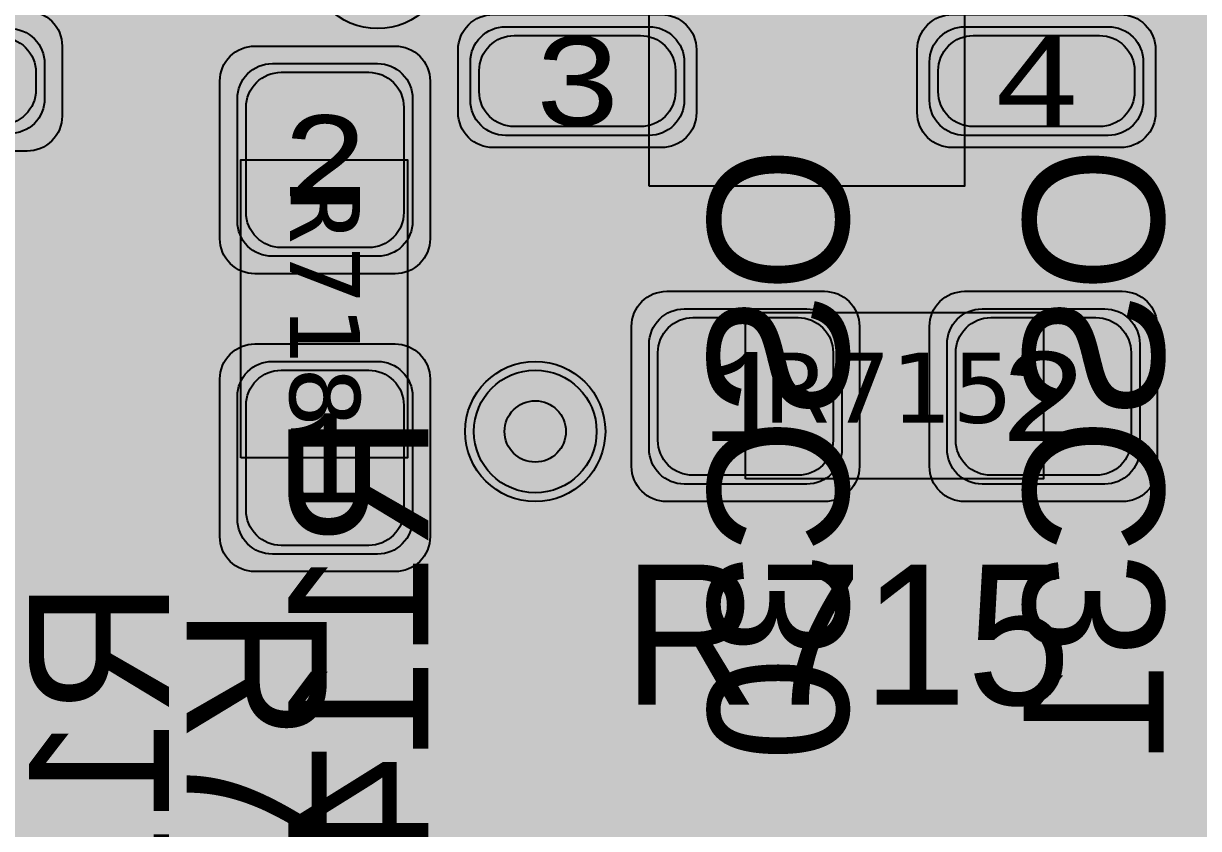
# Model space of a CAD drawing. Extents: x -28 to 199, y -61 to 255.
# Drawn here: x 127.28 to 133.99, y 154.53 to 159.13 of the extents above; entities that cross this region are included whole.
import ezdxf
from ezdxf.enums import TextEntityAlignment as Align

# ---------------------------------------------------------------- set-up
doc = ezdxf.new("R2010")
doc.units = 0
doc.header["$MEASUREMENT"] = 0
for name, color, linetype in [('ASSEMBLY_OUTLINES_TOP', 102, 'CONTINUOUS'), ('ASSEMBLY_PART_NUMBERS_BTM', 191, 'CONTINUOUS'), ('ASSEMBLY_PART_NUMBERS_TOP', 102, 'CONTINUOUS'), ('ASSEMBLY_REF_DES_BTM', 191, 'CONTINUOUS'), ('ASSEMBLY_REF_DES_TOP', 102, 'CONTINUOUS'), ('DRILL_DRAWING', 21, 'CONTINUOUS'), ('GENERATED_SILKSCREEN_BTM', 255, 'CONTINUOUS'), ('GENERATED_SILKSCREEN_TOP', 140, 'CONTINUOUS'), ('PART_PADS_SMD_TOP', 150, 'CONTINUOUS'), ('PIN_NUMBERS_BTM', 8, 'CONTINUOUS'), ('PIN_NUMBERS_TOP', 8, 'CONTINUOUS'), ('PLACEMENT_OUTLINES_TOP', 130, 'CONTINUOUS'), ('PLANE_DATA_LAYER_TOP', 150, 'CONTINUOUS'), ('PLANE_SHAPES_LAYER_2', 230, 'CONTINUOUS'), ('PLANE_SHAPES_LAYER_3', 81, 'CONTINUOUS'), ('PLANE_SHAPES_LAYER_TOP', 150, 'CONTINUOUS'), ('SILKSCREEN_OUTLINES_TOP', 150, 'CONTINUOUS'), ('SILKSCREEN_REF_DES_BTM', 211, 'CONTINUOUS'), ('SILKSCREEN_REF_DES_TOP', 150, 'CONTINUOUS'), ('SOLDERMASK_PADS_TOP', 180, 'CONTINUOUS'), ('SOLDERPASTE_PADS_TOP', 180, 'CONTINUOUS'), ('TRACES_LAYER_2', 230, 'CONTINUOUS'), ('TRACES_LAYER_BOTTOM', 10, 'CONTINUOUS'), ('TRACES_LAYER_TOP', 150, 'CONTINUOUS'), ('VIA_HOLES_LAYER_2', 30, 'CONTINUOUS'), ('VIA_HOLES_LAYER_3', 30, 'CONTINUOUS'), ('VIA_HOLES_LAYER_BOTTOM', 30, 'CONTINUOUS'), ('VIA_HOLES_LAYER_TOP', 30, 'CONTINUOUS'), ('VIA_PADS_LAYER_2', 230, 'CONTINUOUS'), ('VIA_PADS_LAYER_3', 81, 'CONTINUOUS'), ('VIA_PADS_LAYER_BOTTOM', 10, 'CONTINUOUS'), ('VIA_PADS_LAYER_TOP', 150, 'CONTINUOUS')]:
    doc.layers.add(name, color=color, linetype=linetype)
doc.styles.add('COURIER_NEW', font='COUR.TTF')
doc.styles.add('VERDANA', font='verdana.TTF')
doc.styles.add('VERIBEST_GERBER_0', font='txt')

msp = doc.modelspace()

# ---------------------------------------------------------------- hatches: boundary and pattern name
at = {"layer": 'PLANE_DATA_LAYER_TOP'}
h = msp.add_hatch(color=256, dxfattribs=at)
h.paths.add_polyline_path([(133, 153.853893, -0.1385740107174842), (132.988731, 153.814013, 0.2825710428868531), (132.988731, 153.185987, -0.1385740107174842), (133, 153.146107), (133, 152.850505, -0.198909955685367), (132.977682, 152.796624), (132.047111, 151.866053, 0.1989122151386141), (131.900664, 151.5125), (131.900664, 149.0762, -0.414213562373095), (131.824464, 149), (116.917122, 149, -0.414213562373095), (116.840922, 149.0762), (116.840922, 149.076201, -0.1989099556853327), (116.86324, 149.130082), (120.011716, 152.278558, -0.2121765103081674), (120.069475, 152.300777, 2.5994044520858672), (119.500777, 152.869475, -0.0127260232625864), (119.500876, 152.865598), (119.500876, 152.865597, -0.1989099556854013), (119.478558, 152.811716), (116.06616, 149.399318, -0.1989133663344485), (116.012278, 149.377), (114.8262, 149.377, -0.414213562373095), (114.75, 149.4532), (114.75, 149.885279, -0.1989099556853327), (114.772318, 149.93916), (117.211716, 152.378558, -0.2121765103082757), (117.269475, 152.400777, 2.5994044520858672), (116.700777, 152.969475, -0.012726023262584), (116.700876, 152.965598), (116.700876, 152.965597, -0.1989099556853327), (116.678558, 152.911716), (114.880082, 151.11324, -0.6681819935815162), (114.75, 151.167121), (114.75, 155.5988, -0.414213562373095), (114.8262, 155.675), (115.246078, 155.675, -0.1860894746345807), (115.29723, 155.65528, 0.1771017640591394), (115.679123, 155.500363, -0.3837047465437007), (115.752483, 155.429575, 0.9653635895788941), (117.75, 155.499999), (117.75, 155.5, 0.4499914754165076), (116.6297, 156.492737, -0.678160657795134), (116.561875, 156.617022, 0.1458601094872009), (116.696178, 156.932387, -0.381510988498814), (116.771893, 157), (121.010758, 157, -0.5383921361414895), (121.080801, 156.893793, 1.2260197911428208), (123, 156.5), (123, 156.500003, 0.0155953760003394), (122.998055, 156.562339, -0.0155850900867968), (122.997907, 156.567086), (122.997907, 156.56709, -0.6681819935816116), (123.127989, 156.620971), (125.050682, 154.698278, -0.1989099556853327), (125.073, 154.644397), (125.073, 153.551853, -0.2121757463619228), (125.04787, 153.4953, 0.2121743865971751), (124.85, 153.050001), (124.85, 153.05, 0.9999999999999999), (126.05, 153.05), (126.05, 153.050001, 0.2121743865971751), (125.85213, 153.4953, -0.212175746361959), (125.827, 153.551853), (125.827, 154.685964, -0.1107558287851341), (125.834298, 154.718505, 0.110755040111671), (125.875, 154.899999), (125.875, 154.9, 0.1989121882725186), (125.75052, 155.20052), (124.081122, 156.869918, -0.1989099556853327), (124.058804, 156.923799), (124.058804, 156.9238, -0.414213562373095), (124.135004, 157), (125.760758, 157, -0.5383921361414895), (125.830801, 156.893793, 1.5163124244314565), (127.669199, 156.893793, -0.5383921361414894), (127.739242, 157), (128.1738, 157, -0.414213562373095), (128.25, 156.9238), (128.25, 156.3, 0.414213562373095), (128.7, 155.85), (129.3, 155.85, 0.414213562373095), (129.75, 156.3), (129.75, 156.9238, -0.414213562373095), (129.8262, 157), (130.5238, 157, -0.414213562373095), (130.6, 156.9238), (130.6, 156.7, 0.414213562373095), (131.05, 156.25), (131.75, 156.25, 0.3241649784330002), (132.177594, 156.559774, -0.7244577928817454), (132.322406, 156.559774, 0.3241649784330001), (132.75, 156.25), (132.9238, 156.25, -0.414213562373095), (133, 156.1738)], flags=0)
h.paths.add_polyline_path([(129.20000000000002, 153.2, -0.9999999999999999), (130.4, 153.2, -0.9999999999999999)], flags=0)
h.paths.add_polyline_path([(130.9, 153.5, -0.9999999999999999), (132.1, 153.5, -0.9999999999999999)], flags=0)
for points in [[(131.1, 156.75), (130.67792, 156.32792)], [(131.7, 156.75), (132.12208, 156.32792)], [(128.75, 156.65), (128.1738, 156.65)], [(129.25, 156.65), (129.8262, 156.65)], [(129, 156.35), (129, 155.7738)]]:
    msp.add_hatch(color=256, dxfattribs=at).paths.add_polyline_path(points, is_closed=False, flags=0)
at = {"layer": 'PLANE_SHAPES_LAYER_2'}
h = msp.add_hatch(color=256, dxfattribs=at)
h.paths.add_polyline_path([(169.5, 129.25), (149.5, 129.25), (142.25, 122), (142.25, 90.5), (147.5, 90.5), (147.5, 80), (154, 80), (154, 69.25), (131.75, 69.25), (131.75, 73.25), (121.25, 73.25), (121.25, 81), (110.5, 81), (110.5, 125.75), (106.5, 125.75), (106.5, 128.75), (93.5, 128.75), (93.5, 120.25), (91.75, 120.25), (91.75, 121.5), (80, 121.5), (80, 118.25), (73.25, 118.25), (73.25, 124.5), (67.5, 124.5), (67.5, 128), (57.75, 128), (57.75, 120.25), (55.25, 120.25), (55.25, 121.5), (47.5, 121.5), (47.5, 119), (35, 119), (35, 134.75), (32.75, 134.75), (32.75, 159.75), (29.25, 159.75), (29.25, 175.25), (22.5, 175.25), (22.5, 195.25), (17.25, 195.25), (17.25, 198), (22.5, 198), (22.5, 216.5), (40.25, 216.5), (40.25, 235.5), (54.5, 235.5), (54.5, 254), (87.25, 254), (87.25, 236.25), (86.25, 236.25), (86.25, 228.75), (81, 228.75), (81, 218.75), (95.25, 218.75), (95.25, 194.5), (87, 194.5), (87, 172), (131.1, 172), (131.1, 208.75), (115.5, 208.75), (115.5, 213.75), (106.75, 213.75), (106.75, 218.75), (110.25, 222.25), (110.25, 226.25), (142.5, 226.25), (142.5, 221.5), (160.5, 221.5), (160.5, 240.75), (169.5, 240.75)])
h.paths.add_polyline_path([(35.5, 149.5), (41.75, 149.5), (41.75, 152), (39.25, 152), (39.25, 154), (37.75, 154), (37.75, 152), (35.5, 152)], flags=16)
h.paths.add_polyline_path([(37.5, 125.75), (37.5, 128.75), (42.75, 128.75), (42.75, 125.75)], flags=16)
h.paths.add_polyline_path([(52, 127.75), (52, 130.75), (54.25, 130.75), (54.25, 127.75)], flags=16)
h.paths.add_polyline_path([(50.75, 219.5), (50.75, 226.5), (71.75, 226.5), (71.75, 219.5)], flags=16)
h.paths.add_polyline_path([(66.5, 150.75), (66.5, 177.5), (72.25, 177.5), (72.25, 150.75)], flags=16)
h.paths.add_polyline_path([(47.25, 185.25), (73, 185.25), (73, 188.25), (70.25, 188.25), (70.25, 191), (47.25, 191)], flags=16)
h.paths.add_polyline_path([(84.5, 208), (84.5, 212.75), (85, 212.75), (85, 208)], flags=16)
h.paths.add_polyline_path([(61.5, 137.25), (87.75, 137.25), (87.75, 140.5), (84.75, 140.5), (84.75, 143), (61.5, 143)], flags=16)
h.paths.add_polyline_path([(88.75, 127), (88.75, 130), (91, 130), (91, 127)], flags=16)
h.paths.add_polyline_path([(85.5, 130.25), (85.5, 132.5), (91, 132.5), (91, 130.25)], flags=16)
h.paths.add_polyline_path([(108.75, 142.25), (135.75, 142.25), (135.75, 145.75), (132.25, 145.75), (132.25, 149), (108.75, 149)], flags=16)
h.paths.add_polyline_path([(114.25, 126.75), (140.75, 126.75), (140.75, 129.75), (137.25, 129.75), (137.25, 133), (114.25, 133)], flags=16)
h.paths.add_polyline_path([(155.25, 180.25), (166.25, 180.25), (166.25, 186.25), (152.25, 186.25), (152.25, 183), (155.25, 183)], flags=16)
at = {"layer": 'PLANE_SHAPES_LAYER_3'}
h = msp.add_hatch(color=256, dxfattribs=at)
h.paths.add_polyline_path([(169.5, 129.25), (149.5, 129.25), (142.25, 122), (142.25, 90.5), (147.5, 90.5), (147.5, 80), (154, 80), (154, 69.25), (131.75, 69.25), (131.75, 73.25), (121.25, 73.25), (121.25, 81), (110.5, 81), (110.5, 125.75), (106.5, 125.75), (106.5, 128.75), (93.5, 128.75), (93.5, 120.25), (91.75, 120.25), (91.75, 121.5), (80, 121.5), (80, 118.25), (73.25, 118.25), (73.25, 124.5), (67.5, 124.5), (67.5, 127.75), (58.25, 127.75), (58.25, 130.25), (88.75, 130.25), (88.75, 127), (91, 127), (91, 132.5), (55, 132.5), (55, 131.25), (52, 131.25), (52, 127.75), (55, 127.75), (55, 127.25), (57.75, 127.25), (57.75, 120.25), (55.25, 120.25), (55.25, 121.5), (47.5, 121.5), (47.5, 119), (35, 119), (35, 134.75), (32.75, 134.75), (32.75, 159.75), (29.25, 159.75), (29.25, 175.25), (22.5, 175.25), (22.5, 195.25), (17.25, 195.25), (17.25, 198), (22.5, 198), (22.5, 216.5), (40.25, 216.5), (40.25, 235.5), (54.5, 235.5), (54.5, 254), (87.25, 254), (87.25, 236.25), (86.25, 236.25), (86.25, 228.75), (81, 228.75), (81, 218.75), (95.25, 218.75), (95.25, 194.5), (87, 194.5), (87, 172), (131.1, 172), (131.1, 208.75), (115.5, 208.75), (115.5, 213.75), (106.75, 213.75), (106.75, 218.75), (110.25, 222.25), (110.25, 226.25), (142.5, 226.25), (142.5, 221.5), (160.5, 221.5), (160.5, 240.75), (169.5, 240.75)])
h.paths.add_polyline_path([(35.5, 149.5), (41.75, 149.5), (41.75, 152), (39.25, 152), (39.25, 154), (37.75, 154), (37.75, 152), (35.5, 152)], flags=16)
h.paths.add_polyline_path([(37.5, 125.75), (37.5, 128.75), (42.75, 128.75), (42.75, 125.75)], flags=16)
h.paths.add_polyline_path([(50.75, 219.5), (50.75, 226.5), (71.75, 226.5), (71.75, 219.5)], flags=16)
h.paths.add_polyline_path([(66.5, 150.75), (66.5, 177.5), (72.25, 177.5), (72.25, 150.75)], flags=16)
h.paths.add_polyline_path([(47.25, 185.25), (73, 185.25), (73, 188.25), (70.25, 188.25), (70.25, 191), (47.25, 191)], flags=16)
h.paths.add_polyline_path([(84.5, 208), (84.5, 212.75), (85, 212.75), (85, 208)], flags=16)
h.paths.add_polyline_path([(61.5, 137.25), (87.75, 137.25), (87.75, 140.5), (84.75, 140.5), (84.75, 143), (61.5, 143)], flags=16)
h.paths.add_polyline_path([(108.75, 142.25), (135.75, 142.25), (135.75, 145.75), (132.25, 145.75), (132.25, 149), (108.75, 149)], flags=16)
h.paths.add_polyline_path([(114.25, 126.75), (140.75, 126.75), (140.75, 129.75), (137.25, 129.75), (137.25, 133), (114.25, 133)], flags=16)
h.paths.add_polyline_path([(155.25, 180.25), (166.25, 180.25), (166.25, 186.25), (152.25, 186.25), (152.25, 183), (155.25, 183)], flags=16)
at = {"layer": 'VIA_HOLES_LAYER_2'}
h = msp.add_hatch(color=256, dxfattribs=at)
edge = h.paths.add_edge_path()
edge.add_arc((130.2, 156.8), 0.175, 0, 360)
at = {"layer": 'VIA_HOLES_LAYER_3'}
h = msp.add_hatch(color=256, dxfattribs=at)
edge = h.paths.add_edge_path()
edge.add_arc((130.2, 156.8), 0.175, 0, 360)
at = {"layer": 'VIA_HOLES_LAYER_BOTTOM'}
h = msp.add_hatch(color=256, dxfattribs=at)
edge = h.paths.add_edge_path()
edge.add_arc((130.2, 156.8), 0.175, 0, 360)
at = {"layer": 'VIA_HOLES_LAYER_TOP'}
h = msp.add_hatch(color=256, dxfattribs=at)
edge = h.paths.add_edge_path()
edge.add_arc((130.2, 156.8), 0.175, 0, 360)

# ---------------------------------------------------------------- linework, layer by layer
at = {"layer": 'ASSEMBLY_OUTLINES_TOP', "const_width": 0.1}
msp.add_lwpolyline([(130.85, 158.2), (130.85, 161.3), (132.65, 161.3), (132.65, 158.2)], close=True, dxfattribs=at)
at = {"layer": 'ASSEMBLY_OUTLINES_TOP'}
for points in [[(128.52, 156.65), (128.52, 158.35), (129.47, 158.35), (129.47, 156.65)], [(131.4, 156.53), (131.4, 157.48), (133.1, 157.48), (133.1, 156.53)]]:
    msp.add_lwpolyline(points, close=True, dxfattribs=at)
at = {"layer": 'GENERATED_SILKSCREEN_BTM', "const_width": 0.15}
for points in [[(131.30908, 157.74548), (131.85788, 157.74548), (131.86188, 157.74628), (131.86508, 157.74788), (131.86828, 157.74868), (131.87068, 157.75108), (131.98028, 157.88548), (131.98188, 157.88948), (131.98268, 157.89028), (131.98268, 157.89188), (131.98348, 157.89348), (131.98348, 157.89428), (131.98348, 157.89588), (131.98348, 158.16548), (131.98268, 158.16868), (131.98188, 158.17188), (131.98028, 158.17508), (131.87068, 158.30948), (131.86828, 158.31268), (131.86508, 158.31428), (131.86188, 158.31588), (131.85788, 158.31668), (131.30908, 158.31668), (131.30508, 158.31588), (131.30188, 158.31428), (131.30028, 158.31268), (131.29868, 158.31108), (131.29628, 158.30948), (131.18668, 158.17508), (131.18588, 158.17188), (131.18508, 158.16948), (131.18428, 158.16868), (131.18348, 158.16548), (131.18348, 157.89588), (131.18428, 157.89268), (131.18428, 157.89188), (131.18508, 157.89108), (131.18588, 157.88868), (131.18668, 157.88548), (131.29628, 157.75108), (131.29868, 157.75028), (131.29948, 157.74868), (131.30028, 157.74788), (131.30188, 157.74788), (131.30508, 157.74628), (131.30908, 157.74548)], [(133.10908, 157.74588), (133.65788, 157.74588), (133.66188, 157.74668), (133.66508, 157.74828), (133.66828, 157.74908), (133.67068, 157.75148), (133.78028, 157.88588), (133.78188, 157.88988), (133.78268, 157.89068), (133.78268, 157.89228), (133.78348, 157.89388), (133.78348, 157.89468), (133.78348, 157.89628), (133.78348, 158.16588), (133.78268, 158.16908), (133.78188, 158.17228), (133.78028, 158.17548), (133.67068, 158.30988), (133.66828, 158.31308), (133.66508, 158.31468), (133.66188, 158.31628), (133.65788, 158.31708), (133.10908, 158.31708), (133.10508, 158.31628), (133.10188, 158.31468), (133.10028, 158.31308), (133.09868, 158.31148), (133.09628, 158.30988), (132.98668, 158.17548), (132.98588, 158.17228), (132.98508, 158.16988), (132.98428, 158.16908), (132.98348, 158.16588), (132.98348, 157.89628), (132.98428, 157.89308), (132.98428, 157.89228), (132.98508, 157.89148), (132.98588, 157.88908), (132.98668, 157.88588), (133.09628, 157.75148), (133.09868, 157.75068), (133.09948, 157.74908), (133.10028, 157.74828), (133.10188, 157.74828), (133.10508, 157.74668), (133.10908, 157.74588)], [(131.31708, 158.28388), (131.84988, 158.28388), (131.95068, 158.16068), (131.95068, 157.90228), (131.84988, 157.77748), (131.31708, 157.77748), (131.21628, 157.90228), (131.21628, 158.16068), (131.31708, 158.28388)], [(133.11708, 158.28428), (133.64988, 158.28428), (133.75068, 158.16108), (133.75068, 157.90268), (133.64988, 157.77788), (133.11708, 157.77788), (133.01628, 157.90268), (133.01628, 158.16108), (133.11708, 158.28428)], [(131.56988, 157.13028), (131.67948, 156.99508), (131.68268, 156.99268), (131.68668, 156.99188), (131.68908, 156.99108), (131.69148, 156.99028), (131.69308, 156.98948), (131.85788, 156.98948), (131.86028, 156.99028), (131.86588, 156.99188), (131.86748, 156.99268), (131.87068, 156.99508), (131.98028, 157.12948), (131.98188, 157.13348), (131.98268, 157.13428), (131.98268, 157.13588), (131.98348, 157.13748), (131.98348, 157.13828), (131.98348, 157.13988), (131.98348, 157.40948), (131.98268, 157.41268), (131.98188, 157.41588), (131.98028, 157.41908), (131.87068, 157.55348), (131.86668, 157.55748), (131.86188, 157.55828), (131.85628, 157.55748), (131.85068, 157.55428), (131.84668, 157.55108), (131.84348, 157.54548), (131.84268, 157.54068), (131.84428, 157.53508), (131.95068, 157.40468), (131.95068, 157.14628), (131.84988, 157.02148), (131.70108, 157.02148), (131.59948, 157.14548), (131.59948, 157.40948), (131.59948, 157.41268), (131.59868, 157.41668), (131.59708, 157.41908), (131.48748, 157.55348), (131.48668, 157.55508), (131.48508, 157.55668), (131.48268, 157.55828), (131.47708, 157.55988), (131.47388, 157.56068), (131.30908, 157.56068), (131.30508, 157.55988), (131.30188, 157.55828), (131.30028, 157.55668), (131.29868, 157.55508), (131.29628, 157.55348), (131.18668, 157.41908), (131.18588, 157.41588), (131.18508, 157.41348), (131.18428, 157.41268), (131.18348, 157.40948), (131.18348, 157.13988), (131.18428, 157.13668), (131.18508, 157.13508), (131.18588, 157.13268), (131.18668, 157.13028), (131.26908, 157.02948), (131.27308, 157.02548), (131.27788, 157.02388), (131.28348, 157.02468), (131.28908, 157.02708), (131.29308, 157.03108), (131.29628, 157.03668), (131.29708, 157.04308), (131.29548, 157.04868), (131.21628, 157.14468), (131.21628, 157.40468), (131.31708, 157.52788), (131.46588, 157.52788), (131.56748, 157.40468), (131.56748, 157.13988), (131.56828, 157.13668), (131.56908, 157.13348), (131.56988, 157.13028)], [(133.36988, 157.13068), (133.47948, 156.99548), (133.48268, 156.99308), (133.48668, 156.99228), (133.48908, 156.99148), (133.49148, 156.99068), (133.49308, 156.98988), (133.65788, 156.98988), (133.66028, 156.99068), (133.66588, 156.99228), (133.66748, 156.99308), (133.67068, 156.99548), (133.78028, 157.12988), (133.78188, 157.13388), (133.78268, 157.13468), (133.78268, 157.13628), (133.78348, 157.13788), (133.78348, 157.13868), (133.78348, 157.14028), (133.78348, 157.40988), (133.78268, 157.41308), (133.78188, 157.41628), (133.78028, 157.41948), (133.67068, 157.55388), (133.66668, 157.55788), (133.66188, 157.55868), (133.65628, 157.55788), (133.65068, 157.55468), (133.64668, 157.55148), (133.64348, 157.54588), (133.64268, 157.54108), (133.64428, 157.53548), (133.75068, 157.40508), (133.75068, 157.14668), (133.64988, 157.02188), (133.50108, 157.02188), (133.39948, 157.14588), (133.39948, 157.40988), (133.39948, 157.41308), (133.39868, 157.41708), (133.39708, 157.41948), (133.28748, 157.55388), (133.28668, 157.55548), (133.28508, 157.55708), (133.28268, 157.55868), (133.27708, 157.56028), (133.27388, 157.56108), (133.10908, 157.56108), (133.10508, 157.56028), (133.10188, 157.55868), (133.10028, 157.55708), (133.09868, 157.55548), (133.09628, 157.55388), (132.98668, 157.41948), (132.98588, 157.41628), (132.98508, 157.41388), (132.98428, 157.41308), (132.98348, 157.40988), (132.98348, 157.14028), (132.98428, 157.13708), (132.98508, 157.13548), (132.98588, 157.13308), (132.98668, 157.13068), (133.06908, 157.02988), (133.07308, 157.02588), (133.07788, 157.02428), (133.08348, 157.02508), (133.08908, 157.02748), (133.09308, 157.03148), (133.09628, 157.03708), (133.09708, 157.04348), (133.09548, 157.04908), (133.01628, 157.14508), (133.01628, 157.40508), (133.11708, 157.52828), (133.26588, 157.52828), (133.36748, 157.40508), (133.36748, 157.14028), (133.36828, 157.13708), (133.36908, 157.13388), (133.36988, 157.13068)], [(129.0908, 156.2256), (129.0892, 156.2232), (129.0852, 156.2224), (129.0812, 156.22), (129.0772, 156.22), (128.9124, 156.22), (128.9084, 156.22), (128.906, 156.2224), (128.9036, 156.2224), (128.9028, 156.2232), (128.902, 156.224), (128.8996, 156.2256), (128.79, 156.3616), (128.7884, 156.3656), (128.7876, 156.368), (128.7868, 156.372), (128.7868, 156.7752), (128.7884, 156.7824), (128.7924, 156.7864), (128.7972, 156.7912), (128.8028, 156.7928), (129.5708, 156.7928), (129.5772, 156.7912), (129.5812, 156.7872), (129.5836, 156.7824), (129.5844, 156.7768), (129.5836, 156.7704), (129.5812, 156.7648), (129.5772, 156.7608), (129.5708, 156.7592), (129.2028, 156.7592), (129.2028, 156.3832), (129.5756, 156.252), (129.5812, 156.2488), (129.5844, 156.2432), (129.5852, 156.2368), (129.5836, 156.232), (129.5812, 156.2272), (129.5764, 156.2232), (129.5716, 156.2208), (129.5652, 156.2224), (129.1924, 156.3536), (129.0908, 156.2256)], [(131.98028, 156.66308), (131.87068, 156.79748), (131.86828, 156.80148), (131.86508, 156.80228), (131.86188, 156.80388), (131.85788, 156.80468), (131.30908, 156.80468), (131.30508, 156.80388), (131.30188, 156.80228), (131.30028, 156.80068), (131.29868, 156.79988), (131.29628, 156.79748), (131.18668, 156.66308), (131.18588, 156.66068), (131.18508, 156.65828), (131.18428, 156.65748), (131.18348, 156.65428), (131.18348, 156.38468), (131.18428, 156.38068), (131.18508, 156.37908), (131.18588, 156.37668), (131.18668, 156.37428), (131.29628, 156.23908), (131.30028, 156.23588), (131.30668, 156.23428), (131.31068, 156.23508), (131.31548, 156.23668), (131.31868, 156.23908), (131.32188, 156.24308), (131.32428, 156.24708), (131.32508, 156.25108), (131.32508, 156.25508), (131.32268, 156.25828), (131.21628, 156.39028), (131.21628, 156.64868), (131.31708, 156.77188), (131.84988, 156.77188), (131.95068, 156.64868), (131.95068, 156.39028), (131.84428, 156.25828), (131.84268, 156.25508), (131.84188, 156.25108), (131.84268, 156.24708), (131.84508, 156.24308), (131.84828, 156.23908), (131.85228, 156.23668), (131.85628, 156.23508), (131.86188, 156.23428), (131.86668, 156.23588), (131.87068, 156.23908), (131.98028, 156.37428), (131.98188, 156.37748), (131.98268, 156.37828), (131.98268, 156.38068), (131.98348, 156.38148), (131.98348, 156.38228), (131.98348, 156.38468), (131.98348, 156.65428), (131.98268, 156.65748), (131.98188, 156.66068), (131.98028, 156.66308)], [(133.78028, 156.66348), (133.67068, 156.79788), (133.66828, 156.80188), (133.66508, 156.80268), (133.66188, 156.80428), (133.65788, 156.80508), (133.10908, 156.80508), (133.10508, 156.80428), (133.10188, 156.80268), (133.10028, 156.80108), (133.09868, 156.80028), (133.09628, 156.79788), (132.98668, 156.66348), (132.98588, 156.66108), (132.98508, 156.65868), (132.98428, 156.65788), (132.98348, 156.65468), (132.98348, 156.38508), (132.98428, 156.38108), (132.98508, 156.37948), (132.98588, 156.37708), (132.98668, 156.37468), (133.09628, 156.23948), (133.10028, 156.23628), (133.10668, 156.23468), (133.11068, 156.23548), (133.11548, 156.23708), (133.11868, 156.23948), (133.12188, 156.24348), (133.12428, 156.24748), (133.12508, 156.25148), (133.12508, 156.25548), (133.12268, 156.25868), (133.01628, 156.39068), (133.01628, 156.64908), (133.11708, 156.77228), (133.64988, 156.77228), (133.75068, 156.64908), (133.75068, 156.39068), (133.64428, 156.25868), (133.64268, 156.25548), (133.64188, 156.25148), (133.64268, 156.24748), (133.64508, 156.24348), (133.64828, 156.23948), (133.65228, 156.23708), (133.65628, 156.23548), (133.66188, 156.23468), (133.66668, 156.23628), (133.67068, 156.23948), (133.78028, 156.37468), (133.78188, 156.37788), (133.78268, 156.37868), (133.78268, 156.38108), (133.78348, 156.38188), (133.78348, 156.38268), (133.78348, 156.38508), (133.78348, 156.65468), (133.78268, 156.65788), (133.78188, 156.66108), (133.78028, 156.66348)], [(128.8196, 156.7592), (128.8196, 156.376), (128.9204, 156.252), (129.0692, 156.252), (129.1708, 156.376), (129.1708, 156.7592), (128.8196, 156.7592)], [(131.98028, 155.90868), (131.87068, 156.04388), (131.86668, 156.04788), (131.86428, 156.04868), (131.86188, 156.04868), (131.85628, 156.04788), (131.85068, 156.04468), (131.84668, 156.04068), (131.84348, 156.03588), (131.84268, 156.03028), (131.84428, 156.02468), (131.95068, 155.89428), (131.95068, 155.63588), (131.84988, 155.51108), (131.70108, 155.51108), (131.59948, 155.63428), (131.59948, 155.76708), (131.59788, 155.77348), (131.59468, 155.77748), (131.58908, 155.77988), (131.58348, 155.78068), (131.57788, 155.77988), (131.57228, 155.77748), (131.56908, 155.77348), (131.56748, 155.76708), (131.56748, 155.63428), (131.46588, 155.51108), (131.31708, 155.51108), (131.21628, 155.63588), (131.21628, 155.89428), (131.32268, 156.02468), (131.32428, 156.03028), (131.32348, 156.03588), (131.32108, 156.04068), (131.31628, 156.04468), (131.31148, 156.04788), (131.30588, 156.04868), (131.30268, 156.04868), (131.30028, 156.04788), (131.29628, 156.04388), (131.18668, 155.90868), (131.18588, 155.90628), (131.18508, 155.90388), (131.18428, 155.90308), (131.18348, 155.89988), (131.18348, 155.63028), (131.18428, 155.62628), (131.18508, 155.62468), (131.18588, 155.62228), (131.18668, 155.61988), (131.29628, 155.48468), (131.30028, 155.48228), (131.30348, 155.48148), (131.30588, 155.47988), (131.30908, 155.47908), (131.47388, 155.47908), (131.47628, 155.47988), (131.48188, 155.48148), (131.48588, 155.48228), (131.48748, 155.48468), (131.58348, 155.60228), (131.67948, 155.48468), (131.68108, 155.48388), (131.68268, 155.48228), (131.68348, 155.48148), (131.68508, 155.48148), (131.69068, 155.47988), (131.69308, 155.47908), (131.85788, 155.47908), (131.86188, 155.47988), (131.86508, 155.48148), (131.86828, 155.48228), (131.87068, 155.48468), (131.98028, 155.61988), (131.98188, 155.62308), (131.98268, 155.62388), (131.98268, 155.62628), (131.98348, 155.62708), (131.98348, 155.62788), (131.98348, 155.63028), (131.98348, 155.89988), (131.98268, 155.90308), (131.98188, 155.90628), (131.98028, 155.90868)], [(133.78028, 155.90908), (133.67068, 156.04428), (133.66668, 156.04828), (133.66428, 156.04908), (133.66188, 156.04908), (133.65628, 156.04828), (133.65068, 156.04508), (133.64668, 156.04108), (133.64348, 156.03628), (133.64268, 156.03068), (133.64428, 156.02508), (133.75068, 155.89468), (133.75068, 155.63628), (133.64988, 155.51148), (133.50108, 155.51148), (133.39948, 155.63468), (133.39948, 155.76748), (133.39788, 155.77388), (133.39468, 155.77788), (133.38908, 155.78028), (133.38348, 155.78108), (133.37788, 155.78028), (133.37228, 155.77788), (133.36908, 155.77388), (133.36748, 155.76748), (133.36748, 155.63468), (133.26588, 155.51148), (133.11708, 155.51148), (133.01628, 155.63628), (133.01628, 155.89468), (133.12268, 156.02508), (133.12428, 156.03068), (133.12348, 156.03628), (133.12108, 156.04108), (133.11628, 156.04508), (133.11148, 156.04828), (133.10588, 156.04908), (133.10268, 156.04908), (133.10028, 156.04828), (133.09628, 156.04428), (132.98668, 155.90908), (132.98588, 155.90668), (132.98508, 155.90428), (132.98428, 155.90348), (132.98348, 155.90028), (132.98348, 155.63068), (132.98428, 155.62668), (132.98508, 155.62508), (132.98588, 155.62268), (132.98668, 155.62028), (133.09628, 155.48508), (133.10028, 155.48268), (133.10348, 155.48188), (133.10588, 155.48028), (133.10908, 155.47948), (133.27388, 155.47948), (133.27628, 155.48028), (133.28188, 155.48188), (133.28588, 155.48268), (133.28748, 155.48508), (133.38348, 155.60268), (133.47948, 155.48508), (133.48108, 155.48428), (133.48268, 155.48268), (133.48348, 155.48188), (133.48508, 155.48188), (133.49068, 155.48028), (133.49308, 155.47948), (133.65788, 155.47948), (133.66188, 155.48028), (133.66508, 155.48188), (133.66828, 155.48268), (133.67068, 155.48508), (133.78028, 155.62028), (133.78188, 155.62348), (133.78268, 155.62428), (133.78268, 155.62668), (133.78348, 155.62748), (133.78348, 155.62828), (133.78348, 155.63068), (133.78348, 155.90028), (133.78268, 155.90348), (133.78188, 155.90668), (133.78028, 155.90908)], [(129.554, 155.9208), (129.5556, 155.9272), (129.5588, 155.9304), (129.5644, 155.9328), (129.5708, 155.9336), (129.5764, 155.9328), (129.582, 155.9304), (129.586, 155.9272), (129.5868, 155.9208), (129.5868, 155.6088), (129.586, 155.6032), (129.582, 155.5984), (129.5764, 155.596), (129.5708, 155.5952), (129.5644, 155.596), (129.5588, 155.5984), (129.5556, 155.6032), (129.554, 155.6088), (129.554, 155.7496), (128.8028, 155.7496), (128.7972, 155.7504), (128.7932, 155.7528), (128.7908, 155.7568), (128.79, 155.7624), (128.7892, 155.7664), (128.7892, 155.7704), (128.7908, 155.7736), (128.794, 155.7768), (129.0132, 155.9328), (129.0188, 155.9352), (129.0244, 155.9352), (129.0292, 155.9328), (129.0332, 155.9288), (129.0364, 155.924), (129.038, 155.9184), (129.038, 155.9152), (129.0364, 155.9128), (129.0348, 155.9104), (129.0324, 155.9088), (128.8532, 155.7808), (129.554, 155.7808), (129.554, 155.9208)], [(127.6108, 155.2756), (127.6092, 155.2732), (127.6052, 155.2724), (127.6012, 155.27), (127.5972, 155.27), (127.4324, 155.27), (127.4284, 155.27), (127.426, 155.2724), (127.4236, 155.2724), (127.4228, 155.2732), (127.422, 155.274), (127.4196, 155.2756), (127.31, 155.4116), (127.3084, 155.4156), (127.3076, 155.418), (127.3068, 155.422), (127.3068, 155.8252), (127.3084, 155.8324), (127.3124, 155.8364), (127.3172, 155.8412), (127.3228, 155.8428), (128.0908, 155.8428), (128.0972, 155.8412), (128.1012, 155.8372), (128.1036, 155.8324), (128.1044, 155.8268), (128.1036, 155.8204), (128.1012, 155.8148), (128.0972, 155.8108), (128.0908, 155.8092), (127.7228, 155.8092), (127.7228, 155.4332), (128.0956, 155.302), (128.1012, 155.2988), (128.1044, 155.2932), (128.1052, 155.2868), (128.1036, 155.282), (128.1012, 155.2772), (128.0964, 155.2732), (128.0916, 155.2708), (128.0852, 155.2724), (127.7124, 155.4036), (127.6108, 155.2756)], [(127.3396, 155.8092), (127.3396, 155.426), (127.4404, 155.302), (127.5892, 155.302), (127.6908, 155.426), (127.6908, 155.8092), (127.3396, 155.8092)], [(131.29628, 155.28708), (131.18668, 155.15268), (131.18588, 155.14948), (131.18508, 155.14708), (131.18428, 155.14628), (131.18348, 155.14308), (131.18348, 154.87348), (131.18428, 154.87028), (131.18428, 154.86948), (131.18508, 154.86868), (131.18588, 154.86628), (131.18668, 154.86308), (131.29628, 154.72868), (131.30028, 154.72628), (131.30348, 154.72548), (131.30588, 154.72388), (131.30908, 154.72308), (131.85788, 154.72308), (131.86028, 154.72388), (131.86588, 154.72548), (131.86748, 154.72628), (131.87068, 154.72868), (131.98028, 154.86308), (131.98108, 154.86628), (131.98188, 154.86788), (131.98268, 154.86948), (131.98348, 154.87108), (131.98348, 154.87348), (131.98348, 155.14308), (131.98268, 155.14628), (131.98188, 155.14948), (131.98028, 155.15268), (131.87068, 155.28708), (131.86908, 155.28868), (131.86828, 155.29028), (131.86588, 155.29188), (131.86028, 155.29348), (131.85788, 155.29428), (131.30908, 155.29428), (131.30588, 155.29348), (131.30348, 155.29188), (131.30028, 155.29028), (131.29628, 155.28708)], [(131.31708, 155.26148), (131.84988, 155.26148), (131.88988, 155.21428), (131.25868, 154.82708), (131.21628, 154.87988), (131.21628, 155.13828), (131.31708, 155.26148)], [(129.554, 155.1928), (129.5556, 155.1992), (129.5588, 155.2024), (129.5644, 155.2048), (129.5708, 155.2056), (129.5764, 155.2048), (129.582, 155.2024), (129.586, 155.1992), (129.5868, 155.1928), (129.5868, 154.8808), (129.586, 154.8752), (129.582, 154.8704), (129.5764, 154.868), (129.5708, 154.8672), (129.5644, 154.868), (129.5588, 154.8704), (129.5556, 154.8752), (129.554, 154.8808), (129.554, 155.0216), (128.8028, 155.0216), (128.7972, 155.0224), (128.7932, 155.0248), (128.7908, 155.0288), (128.79, 155.0344), (128.7892, 155.0384), (128.7892, 155.0424), (128.7908, 155.0456), (128.794, 155.0488), (129.0132, 155.2048), (129.0188, 155.2072), (129.0244, 155.2072), (129.0292, 155.2048), (129.0332, 155.2008), (129.0364, 155.196), (129.038, 155.1904), (129.038, 155.1872), (129.0364, 155.1848), (129.0348, 155.1824), (129.0324, 155.1808), (128.8532, 155.0528), (129.554, 155.0528), (129.554, 155.1928)], [(131.91068, 155.18868), (131.95068, 155.13828), (131.95068, 154.87988), (131.84988, 154.75508), (131.31708, 154.75508), (131.27948, 154.80228), (131.91068, 155.18868)], [(133.75068, 155.17948), (133.75228, 155.18588), (133.75548, 155.18908), (133.76108, 155.19148), (133.76748, 155.19228), (133.77308, 155.19148), (133.77868, 155.18908), (133.78268, 155.18588), (133.78348, 155.17948), (133.78348, 154.86748), (133.78268, 154.86188), (133.77868, 154.85708), (133.77308, 154.85468), (133.76748, 154.85388), (133.76108, 154.85468), (133.75548, 154.85708), (133.75228, 154.86188), (133.75068, 154.86748), (133.75068, 155.00828), (132.99948, 155.00828), (132.99388, 155.00908), (132.98988, 155.01148), (132.98748, 155.01548), (132.98668, 155.02108), (132.98588, 155.02508), (132.98588, 155.02908), (132.98748, 155.03228), (132.99068, 155.03548), (133.20988, 155.19148), (133.21548, 155.19388), (133.22108, 155.19388), (133.22588, 155.19148), (133.22988, 155.18748), (133.23308, 155.18268), (133.23468, 155.17708), (133.23468, 155.17388), (133.23308, 155.17148), (133.23148, 155.16908), (133.22908, 155.16748), (133.04988, 155.03948), (133.75068, 155.03948), (133.75068, 155.17948)], [(128.074, 154.9708), (128.0756, 154.9772), (128.0788, 154.9804), (128.0844, 154.9828), (128.0908, 154.9836), (128.0964, 154.9828), (128.102, 154.9804), (128.106, 154.9772), (128.1068, 154.9708), (128.1068, 154.6588), (128.106, 154.6532), (128.102, 154.6484), (128.0964, 154.646), (128.0908, 154.6452), (128.0844, 154.646), (128.0788, 154.6484), (128.0756, 154.6532), (128.074, 154.6588), (128.074, 154.7996), (127.3228, 154.7996), (127.3172, 154.8004), (127.3132, 154.8028), (127.3108, 154.8068), (127.31, 154.8124), (127.3092, 154.8164), (127.3092, 154.8204), (127.3108, 154.8236), (127.314, 154.8268), (127.5332, 154.9828), (127.5388, 154.9852), (127.5444, 154.9852), (127.5492, 154.9828), (127.5532, 154.9788), (127.5564, 154.974), (127.558, 154.9684), (127.558, 154.9652), (127.5564, 154.9628), (127.5548, 154.9604), (127.5524, 154.9588), (127.3732, 154.8308), (128.074, 154.8308), (128.074, 154.9708)], [(128.814, 154.0904), (129.2996, 154.576), (129.3044, 154.5792), (129.3092, 154.5808), (129.314, 154.58), (129.3196, 154.5768), (129.3236, 154.5752), (129.326, 154.572), (129.3276, 154.5688), (129.3284, 154.5648), (129.3284, 154.0944)], [(129.2956, 154.5248), (128.866, 154.0944), (129.2956, 154.0944), (129.2956, 154.5248)]]:
    msp.add_lwpolyline(points, dxfattribs=at)
at = {"layer": 'GENERATED_SILKSCREEN_TOP', "const_width": 0.15}
for points in [[(130.850005, 159.185, 4.5455e-06), (130.85, 159.185), (130.849995, 159.185), (130.849995, 159.365), (130.85, 159.365, 4.5455e-06), (130.850005, 159.365), (130.850005, 159.185)], [(132.650005, 159.185), (132.65, 159.185, 4.5455e-06), (132.649995, 159.185), (132.649995, 159.365, 4.5455e-06), (132.65, 159.365), (132.650005, 159.365), (132.650005, 159.185)], [(132.650005, 158.2, -0.4142135624), (132.65, 158.199995), (130.85, 158.199995, -0.4142135624), (130.849995, 158.2), (130.849995, 158.415), (130.85, 158.415, 4.5455e-06), (130.850005, 158.415), (130.850005, 158.200005), (132.649995, 158.200005), (132.649995, 158.415, 4.5455e-06), (132.65, 158.415), (132.650005, 158.415), (132.650005, 158.2)], [(128.520005, 157.207911, 1.22306e-05), (128.519995, 157.207902), (128.519995, 157.792098, 1.22306e-05), (128.520005, 157.792089), (128.520005, 157.207911)], [(129.470005, 157.216156, 1.1642e-05), (129.469995, 157.216164), (129.469995, 157.783836, 1.1642e-05), (129.470005, 157.783844), (129.470005, 157.216156)], [(132.542098, 157.480005, 1.22306e-05), (132.542089, 157.479995), (131.957911, 157.479995, 1.22306e-05), (131.957902, 157.480005), (132.542098, 157.480005)], [(132.533844, 156.529995), (131.966156, 156.529995, 1.1642e-05), (131.966164, 156.530005), (132.533836, 156.530005, 1.1642e-05), (132.533844, 156.529995)]]:
    msp.add_lwpolyline(points, format="xyb", dxfattribs=at)
for points in [[(132.4348, 155.2592), (132.4284, 155.2576), (132.4252, 155.2544), (132.4228, 155.2488), (132.422, 155.2424), (132.4228, 155.2368), (132.4252, 155.2312), (132.4284, 155.2272), (132.4348, 155.2264), (132.7468, 155.2264), (132.7524, 155.2272), (132.7572, 155.2312), (132.7596, 155.2368), (132.7604, 155.2424), (132.7596, 155.2488), (132.7572, 155.2544), (132.7524, 155.2576), (132.7468, 155.2592), (132.606, 155.2592), (132.606, 156.0104), (132.6052, 156.016), (132.6028, 156.02), (132.5988, 156.0224), (132.5932, 156.0232), (132.5892, 156.024), (132.5852, 156.024), (132.582, 156.0224), (132.5788, 156.0192), (132.4228, 155.8), (132.4204, 155.7944), (132.4204, 155.7888), (132.4228, 155.784), (132.4268, 155.78), (132.4316, 155.7768), (132.4372, 155.7752), (132.4404, 155.7752), (132.4428, 155.776), (132.4468, 155.7808), (132.5748, 155.96), (132.5748, 155.2592), (132.4348, 155.2592)], [(131.374, 155.7224), (131.3764, 155.724), (131.3772, 155.728), (131.3796, 155.732), (131.3796, 155.736), (131.3796, 155.9008), (131.3796, 155.9048), (131.3772, 155.9072), (131.3772, 155.9096), (131.3764, 155.9104), (131.3756, 155.9112), (131.374, 155.9128), (131.238, 156.0232), (131.234, 156.0248), (131.2308, 156.0256), (131.2276, 156.0264), (130.8244, 156.0264), (130.8172, 156.0248), (130.8124, 156.0208), (130.8084, 156.016), (130.8068, 156.0104), (130.8068, 155.2424), (130.8084, 155.236), (130.8124, 155.232), (130.8172, 155.2296), (130.8228, 155.2288), (130.8292, 155.2296), (130.8348, 155.232), (130.8388, 155.236), (130.8404, 155.2424), (130.8404, 155.6104), (131.2164, 155.6104), (131.3476, 155.2376), (131.3508, 155.232), (131.3564, 155.2288), (131.3628, 155.228), (131.3676, 155.2296), (131.3724, 155.232), (131.3764, 155.236), (131.3788, 155.2416), (131.3772, 155.248), (131.246, 155.6208), (131.374, 155.7224)], [(130.8404, 155.9936), (131.2228, 155.9936), (131.3476, 155.8928), (131.3476, 155.744), (131.2228, 155.6424), (130.8404, 155.6424), (130.8404, 155.9936)], [(131.674, 155.2504), (131.6724, 155.2448), (131.6732, 155.2392), (131.6772, 155.2344), (131.6812, 155.2312), (131.6868, 155.2296), (131.6924, 155.2288), (131.6972, 155.2304), (131.7012, 155.2352), (132.1324, 156.0024), (132.134, 156.0064), (132.134, 156.0096), (132.134, 156.0128), (132.1324, 156.016), (132.13, 156.0208), (132.1268, 156.024), (132.1228, 156.0256), (132.1188, 156.0264), (131.5788, 156.0264), (131.5732, 156.0248), (131.5692, 156.0208), (131.566, 156.016), (131.5652, 156.0096), (131.566, 156.004), (131.5692, 155.9984), (131.5732, 155.9944), (131.5788, 155.9936), (132.0916, 155.9936), (131.674, 155.2504)], [(133.198, 155.7512), (133.1948, 155.7504), (133.1924, 155.7496), (133.1892, 155.748), (133.0804, 155.66), (133.0804, 155.9936), (133.6028, 155.9936), (133.6084, 155.9952), (133.6132, 155.9984), (133.6156, 156.004), (133.6164, 156.0096), (133.6156, 156.016), (133.6132, 156.0208), (133.6084, 156.0248), (133.6028, 156.0264), (133.0628, 156.0264), (133.0572, 156.0248), (133.0524, 156.0208), (133.0484, 156.016), (133.0468, 156.0104), (133.0468, 155.6256), (133.0476, 155.62), (133.05, 155.616), (133.0532, 155.6136), (133.0588, 155.612), (133.0628, 155.6104), (133.066, 155.6096), (133.07, 155.6104), (133.0732, 155.6128), (133.2036, 155.7192), (133.462, 155.7192), (133.5868, 155.6176), (133.5868, 155.36), (133.462, 155.26), (133.2036, 155.26), (133.0732, 155.3656), (133.0676, 155.368), (133.0628, 155.368), (133.058, 155.3648), (133.0532, 155.3608), (133.05, 155.3552), (133.0492, 155.3496), (133.05, 155.344), (133.054, 155.34), (133.1892, 155.2296), (133.1916, 155.228), (133.1948, 155.228), (133.198, 155.2264), (133.4676, 155.2264), (133.47, 155.2264), (133.4708, 155.2272), (133.4716, 155.2272), (133.4732, 155.228), (133.4748, 155.228), (133.478, 155.2296), (133.6132, 155.34), (133.6156, 155.3424), (133.6164, 155.344), (133.618, 155.3488), (133.6188, 155.352), (133.6188, 155.6256), (133.618, 155.6288), (133.6164, 155.6336), (133.6164, 155.6352), (133.6156, 155.636), (133.614, 155.6376), (133.6132, 155.6392), (133.478, 155.748), (133.474, 155.7496), (133.4708, 155.7504), (133.4676, 155.7512), (133.198, 155.7512)], [(128.7092, 155.1256), (128.7108, 155.1232), (128.7148, 155.1224), (128.7188, 155.12), (128.7228, 155.12), (128.8876, 155.12), (128.8916, 155.12), (128.894, 155.1224), (128.8964, 155.1224), (128.8972, 155.1232), (128.898, 155.124), (128.9004, 155.1256), (129.01, 155.2616), (129.0116, 155.2656), (129.0124, 155.268), (129.0132, 155.272), (129.0132, 155.6752), (129.0116, 155.6824), (129.0076, 155.6864), (129.0036, 155.6912), (128.9972, 155.6928), (128.2292, 155.6928), (128.2228, 155.6912), (128.2188, 155.6872), (128.2164, 155.6824), (128.2156, 155.6768), (128.2164, 155.6704), (128.2188, 155.6648), (128.2228, 155.6608), (128.2292, 155.6592), (128.5972, 155.6592), (128.5972, 155.2832), (128.2244, 155.152), (128.2188, 155.1488), (128.2156, 155.1432), (128.2148, 155.1368), (128.2164, 155.132), (128.2196, 155.1272), (128.2236, 155.1232), (128.2284, 155.1208), (128.2348, 155.1224), (128.6076, 155.2536), (128.7092, 155.1256)], [(128.9804, 155.6592), (128.9804, 155.276), (128.8796, 155.152), (128.7308, 155.152), (128.6292, 155.276), (128.6292, 155.6592), (128.9804, 155.6592)], [(129.0132, 154.3808), (129.0132, 154.9208), (129.0116, 154.9264), (129.0076, 154.9304), (129.0028, 154.9336), (128.9964, 154.9344), (128.9908, 154.9336), (128.9852, 154.9304), (128.9812, 154.9264), (128.9804, 154.9208), (128.9804, 154.408), (128.2372, 154.8256)], [(128.2372, 154.8256), (128.2316, 154.8272), (128.226, 154.8264), (128.2212, 154.8224), (128.218, 154.8184), (128.2164, 154.8128), (128.2156, 154.8072), (128.218, 154.8024), (128.222, 154.7984), (128.9892, 154.3672)]]:
    msp.add_lwpolyline(points, dxfattribs=at)
at = {"layer": 'PART_PADS_SMD_TOP'}
for points in [[(126.3, 158.9, -0.4142135624), (126.5, 159.1), (127.2, 159.1, -0.4142135624), (127.4, 158.9), (127.4, 158.7, -0.4142135624), (127.2, 158.5), (126.5, 158.5, -0.4142135624), (126.3, 158.7)], [(129.83, 158.91, -0.4142135624), (130.03, 159.11), (130.85, 159.11, -0.4142135624), (131.05, 158.91), (131.05, 158.69, -0.4142135624), (130.85, 158.49), (130.03, 158.49, -0.4142135624), (129.83, 158.69)], [(132.45, 158.91, -0.4142135624), (132.65, 159.11), (133.47, 159.11, -0.4142135624), (133.67, 158.91), (133.67, 158.69, -0.4142135624), (133.47, 158.49), (132.65, 158.49, -0.4142135624), (132.45, 158.69)], [(128.7, 157.8, -0.4142135624), (128.5, 158), (128.5, 158.7, -0.4142135624), (128.7, 158.9), (129.3, 158.9, -0.4142135624), (129.5, 158.7), (129.5, 158, -0.4142135624), (129.3, 157.8)], [(130.85, 157.3, -0.4142135624), (131.05, 157.5), (131.75, 157.5, -0.4142135624), (131.95, 157.3), (131.95, 156.7, -0.4142135624), (131.75, 156.5), (131.05, 156.5, -0.4142135624), (130.85, 156.7)], [(132.55, 157.3, -0.4142135624), (132.75, 157.5), (133.45, 157.5, -0.4142135624), (133.65, 157.3), (133.65, 156.7, -0.4142135624), (133.45, 156.5), (132.75, 156.5, -0.4142135624), (132.55, 156.7)], [(128.7, 156.1, -0.4142135624), (128.5, 156.3), (128.5, 157, -0.4142135624), (128.7, 157.2), (129.3, 157.2, -0.4142135624), (129.5, 157), (129.5, 156.3, -0.4142135624), (129.3, 156.1)]]:
    msp.add_lwpolyline(points, format="xyb", close=True, dxfattribs=at)
at = {"layer": 'PLACEMENT_OUTLINES_TOP'}
for points in [[(130.85, 158.2), (130.85, 161.3), (132.65, 161.3), (132.65, 158.2)], [(128.52, 156.65), (128.52, 158.35), (129.47, 158.35), (129.47, 156.65)], [(131.4, 156.53), (131.4, 157.48), (133.1, 157.48), (133.1, 156.53)]]:
    msp.add_lwpolyline(points, close=True, dxfattribs=at)
at = {"layer": 'PLANE_DATA_LAYER_TOP', "const_width": 0.5}
for points in [[(131.1, 156.75), (130.67792, 156.32792)], [(131.7, 156.75), (132.12208, 156.32792)], [(128.75, 156.65), (128.1738, 156.65)], [(129.25, 156.65), (129.8262, 156.65)], [(129, 156.35), (129, 155.7738)]]:
    msp.add_lwpolyline(points, dxfattribs=at)
at = {"layer": 'PLANE_SHAPES_LAYER_TOP'}
msp.add_solid([(114.75, 149), (133, 149), (114.75, 157), (133, 157)], dxfattribs=at)
at = {"layer": 'SILKSCREEN_OUTLINES_TOP'}
for points in [[(130.85, 158.2), (130.85, 161.3), (132.65, 161.3), (132.65, 158.2)], [(128.52, 156.65), (128.52, 158.35), (129.47, 158.35), (129.47, 156.65)], [(131.4, 156.53), (131.4, 157.48), (133.1, 157.48), (133.1, 156.53)]]:
    msp.add_lwpolyline(points, close=True, dxfattribs=at)
at = {"layer": 'SOLDERMASK_PADS_TOP'}
for points in [[(126.2, 159, -0.4142135624), (126.4, 159.2), (127.3, 159.2, -0.4142135624), (127.5, 159), (127.5, 158.6, -0.4142135624), (127.3, 158.4), (126.4, 158.4, -0.4142135624), (126.2, 158.6)], [(129.76, 158.98, -0.4142135624), (129.96, 159.18), (130.92, 159.18, -0.4142135624), (131.12, 158.98), (131.12, 158.62, -0.4142135624), (130.92, 158.42), (129.96, 158.42, -0.4142135624), (129.76, 158.62)], [(132.38, 158.98, -0.4142135624), (132.58, 159.18), (133.54, 159.18, -0.4142135624), (133.74, 158.98), (133.74, 158.62, -0.4142135624), (133.54, 158.42), (132.58, 158.42, -0.4142135624), (132.38, 158.62)], [(128.6, 157.7, -0.4142135624), (128.4, 157.9), (128.4, 158.8, -0.4142135624), (128.6, 159), (129.4, 159, -0.4142135624), (129.6, 158.8), (129.6, 157.9, -0.4142135624), (129.4, 157.7)], [(130.75, 157.4, -0.4142135624), (130.95, 157.6), (131.85, 157.6, -0.4142135624), (132.05, 157.4), (132.05, 156.6, -0.4142135624), (131.85, 156.4), (130.95, 156.4, -0.4142135624), (130.75, 156.6)], [(132.45, 157.4, -0.4142135624), (132.65, 157.6), (133.55, 157.6, -0.4142135624), (133.75, 157.4), (133.75, 156.6, -0.4142135624), (133.55, 156.4), (132.65, 156.4, -0.4142135624), (132.45, 156.6)], [(128.6, 156, -0.4142135624), (128.4, 156.2), (128.4, 157.1, -0.4142135624), (128.6, 157.3), (129.4, 157.3, -0.4142135624), (129.6, 157.1), (129.6, 156.2, -0.4142135624), (129.4, 156)]]:
    msp.add_lwpolyline(points, format="xyb", close=True, dxfattribs=at)
at = {"layer": 'SOLDERPASTE_PADS_TOP'}
for points in [[(129.88, 158.86, -0.4142135624), (130.08, 159.06), (130.8, 159.06, -0.4142135624), (131, 158.86), (131, 158.74, -0.4142135624), (130.8, 158.54), (130.08, 158.54, -0.4142135624), (129.88, 158.74)], [(132.5, 158.86, -0.4142135624), (132.7, 159.06), (133.42, 159.06, -0.4142135624), (133.62, 158.86), (133.62, 158.74, -0.4142135624), (133.42, 158.54), (132.7, 158.54, -0.4142135624), (132.5, 158.74)], [(126.35, 158.85, -0.4142135624), (126.55, 159.05), (127.15, 159.05, -0.4142135624), (127.35, 158.85), (127.35, 158.75, -0.4142135624), (127.15, 158.55), (126.55, 158.55, -0.4142135624), (126.35, 158.75)], [(128.75, 157.85, -0.4142135624), (128.55, 158.05), (128.55, 158.65, -0.4142135624), (128.75, 158.85), (129.25, 158.85, -0.4142135624), (129.45, 158.65), (129.45, 158.05, -0.4142135624), (129.25, 157.85)], [(130.9, 157.25, -0.4142135624), (131.1, 157.45), (131.7, 157.45, -0.4142135624), (131.9, 157.25), (131.9, 156.75, -0.4142135624), (131.7, 156.55), (131.1, 156.55, -0.4142135624), (130.9, 156.75)], [(132.6, 157.25, -0.4142135624), (132.8, 157.45), (133.4, 157.45, -0.4142135624), (133.6, 157.25), (133.6, 156.75, -0.4142135624), (133.4, 156.55), (132.8, 156.55, -0.4142135624), (132.6, 156.75)], [(128.75, 156.15, -0.4142135624), (128.55, 156.35), (128.55, 156.95, -0.4142135624), (128.75, 157.15), (129.25, 157.15, -0.4142135624), (129.45, 156.95), (129.45, 156.35, -0.4142135624), (129.25, 156.15)]]:
    msp.add_lwpolyline(points, format="xyb", close=True, dxfattribs=at)
at = {"layer": 'TRACES_LAYER_2', "const_width": 0.254}
msp.add_lwpolyline([(129.8, 153.2), (133.125, 156.525), (136.446188, 156.525), (144.737979, 164.816791), (144.737979, 167.35579), (144.124769, 167.969), (143.932156, 167.969), (143.223, 168.678156), (143.223, 169.321844), (143.932156, 170.031), (144.124769, 170.031), (144.737979, 170.64421), (144.737979, 193.706359), (138.384204, 200.060134), (138.384204, 209.593795), (138.204599, 209.7734), (125.235223, 209.7734), (121.008623, 214), (119, 214)], dxfattribs=at)
at = {"layer": 'TRACES_LAYER_BOTTOM', "const_width": 0.254}
for points in [[(128.2, 162.175), (129.277, 162.175), (129.479963, 161.972037), (129.479963, 160.903692), (122.560302, 153.984031), (118.284031, 153.984031), (117.3, 153)], [(134.55, 161.575), (136.064469, 161.575), (136.557242, 161.082227), (136.557242, 158.855097), (133.150813, 155.448668), (125.040489, 155.448668), (122.491821, 152.9), (120.223, 152.9)], [(122.5, 151.85), (125.528125, 154.878125), (134.432479, 154.878125), (139.150443, 159.596089), (139.150443, 160.745395), (138.970838, 160.925), (137.95, 160.925)]]:
    msp.add_lwpolyline(points, dxfattribs=at)
at = {"layer": 'TRACES_LAYER_TOP'}
for points, const_width in [([(130.44, 160.7), (129.264148, 160.7), (127.801439, 159.237291), (127.287291, 159.237291), (126.85, 158.8)], 0.35), ([(129, 158.35), (129.45, 158.8), (130.44, 158.8)], 0.35), ([(133.1, 157), (133.1, 158.173), (133.06, 158.213), (133.06, 158.8)], 0.35), ([(133.1, 157), (134.75, 157), (134.75, 157.4)], 0.35), ([(131.4, 157), (130.4, 157), (130.2, 156.8)], 0.254), ([(130.2, 156.8), (130.05, 156.65), (129, 156.65)], 0.254)]:
    msp.add_lwpolyline(points, dxfattribs=dict(at, const_width=const_width))
at = {"layer": 'VIA_HOLES_LAYER_2'}
msp.add_circle((130.2, 156.8), 0.175, dxfattribs=at)
at = {"layer": 'VIA_HOLES_LAYER_3'}
msp.add_circle((130.2, 156.8), 0.175, dxfattribs=at)
at = {"layer": 'VIA_HOLES_LAYER_BOTTOM'}
msp.add_circle((130.2, 156.8), 0.175, dxfattribs=at)
at = {"layer": 'VIA_HOLES_LAYER_TOP'}
msp.add_circle((130.2, 156.8), 0.175, dxfattribs=at)
at = {"layer": 'VIA_PADS_LAYER_2'}
for centre in [(129.3, 159.5), (130.2, 156.8)]:
    msp.add_circle(centre, 0.4, dxfattribs=at)
at = {"layer": 'VIA_PADS_LAYER_3'}
for centre in [(129.3, 159.5), (130.2, 156.8)]:
    msp.add_circle(centre, 0.4, dxfattribs=at)
at = {"layer": 'VIA_PADS_LAYER_BOTTOM'}
msp.add_circle((130.2, 156.8), 0.35, dxfattribs=at)
at = {"layer": 'VIA_PADS_LAYER_TOP'}
msp.add_circle((130.2, 156.8), 0.35, dxfattribs=at)

# ---------------------------------------------------------------- texts
at = {"layer": 'ASSEMBLY_PART_NUMBERS_BTM', "style": 'VERIBEST_GERBER_0', "text_generation_flag": 2}
for s, p in [('SN74LVC2G00DCTR', (129.04, 162.5)), ('ERJ-3EKF4701V', (129.96, 161.5))]:
    msp.add_text(s, height=2.032, rotation=90, dxfattribs=at).set_placement(p, align=Align.TOP_LEFT)
for s, p in [('CL21B106KOQNNNE', (156, 156.46)), ('TP-1_OSC_OSC', (131.5, 156.04)), ('TP-1_OSC_OSC', (133.5, 156.04))]:
    msp.add_text(s, height=2.032, dxfattribs=at).set_placement(p, align=Align.TOP_LEFT)
at = {"layer": 'ASSEMBLY_PART_NUMBERS_TOP', "style": 'VERIBEST_GERBER_0'}
for s, p in [('SPC02SVJN-RC-3POS', (129.04, 176.5)), ('GRM188R71H123KA01D', (131.54, 162.75)), ('LTC6993IS6-2#TRMPBF', (129.21, 159.75)), ('ERJ-3EKF1213V', (131.54, 157.5))]:
    msp.add_text(s, height=2.032, rotation=270, dxfattribs=at).set_placement(p, align=Align.TOP_LEFT)
at = {"layer": 'ASSEMBLY_REF_DES_BTM', "style": 'VERDANA', "text_generation_flag": 2}
msp.add_text('OSC30', height=1.2, dxfattribs=at).set_placement((130.75, 155.45), align=Align.TOP_LEFT)
at = {"layer": 'ASSEMBLY_REF_DES_TOP', "style": 'VERDANA'}
msp.add_text('R718', height=0.4, rotation=270, dxfattribs=at).set_placement((129.2, 158.25), align=Align.TOP_LEFT)
msp.add_text('R715', height=0.4, dxfattribs=at).set_placement((131.5, 157.25), align=Align.TOP_LEFT)
at = {"layer": 'DRILL_DRAWING', "style": 'VERIBEST_GERBER_0'}
for s, p in [('A', (129.3, 159.5)), ('A', (130.2, 156.8)), ('T', (126.75, 156.5))]:
    msp.add_text(s, height=2, dxfattribs=at).set_placement(p, align=Align.MIDDLE_CENTER)
at = {"layer": 'PIN_NUMBERS_BTM', "style": 'COURIER_NEW'}
for s, p in [('3', (130.44, 158.8)), ('4', (133.06, 158.8)), ('2', (129, 158.35)), ('1', (131.4, 157)), ('2', (133.1, 157)), ('1', (129, 156.65))]:
    msp.add_text(s, height=0.508, dxfattribs=at).set_placement(p, align=Align.MIDDLE_CENTER)
at = {"layer": 'PIN_NUMBERS_TOP', "style": 'COURIER_NEW'}
for s, p in [('3', (130.44, 158.8)), ('4', (133.06, 158.8)), ('2', (129, 158.35)), ('1', (131.4, 157)), ('2', (133.1, 157)), ('1', (129, 156.65))]:
    msp.add_text(s, height=0.508, dxfattribs=at).set_placement(p, align=Align.MIDDLE_CENTER)
at = {"layer": 'SILKSCREEN_REF_DES_BTM', "style": 'VERIBEST_GERBER_0', "text_generation_flag": 2}
for s, p in [('OSC30', (131.18668, 158.42508)), ('OSC31', (132.98668, 158.42508)), ('R114', (128.79, 156.9)), ('R113', (127.31, 155.95))]:
    msp.add_text(s, height=0.8, rotation=90, dxfattribs=at).set_placement(p, align=Align.TOP_LEFT)
at = {"layer": 'SILKSCREEN_REF_DES_TOP', "style": 'VERIBEST_GERBER_0'}
msp.add_text('R715', height=0.8, dxfattribs=at).set_placement((130.7, 156.04), align=Align.TOP_LEFT)
msp.add_text('R718', height=0.8, rotation=270, dxfattribs=at).set_placement((129.01, 155.8), align=Align.TOP_LEFT)

doc.saveas('drawing.dxf')
